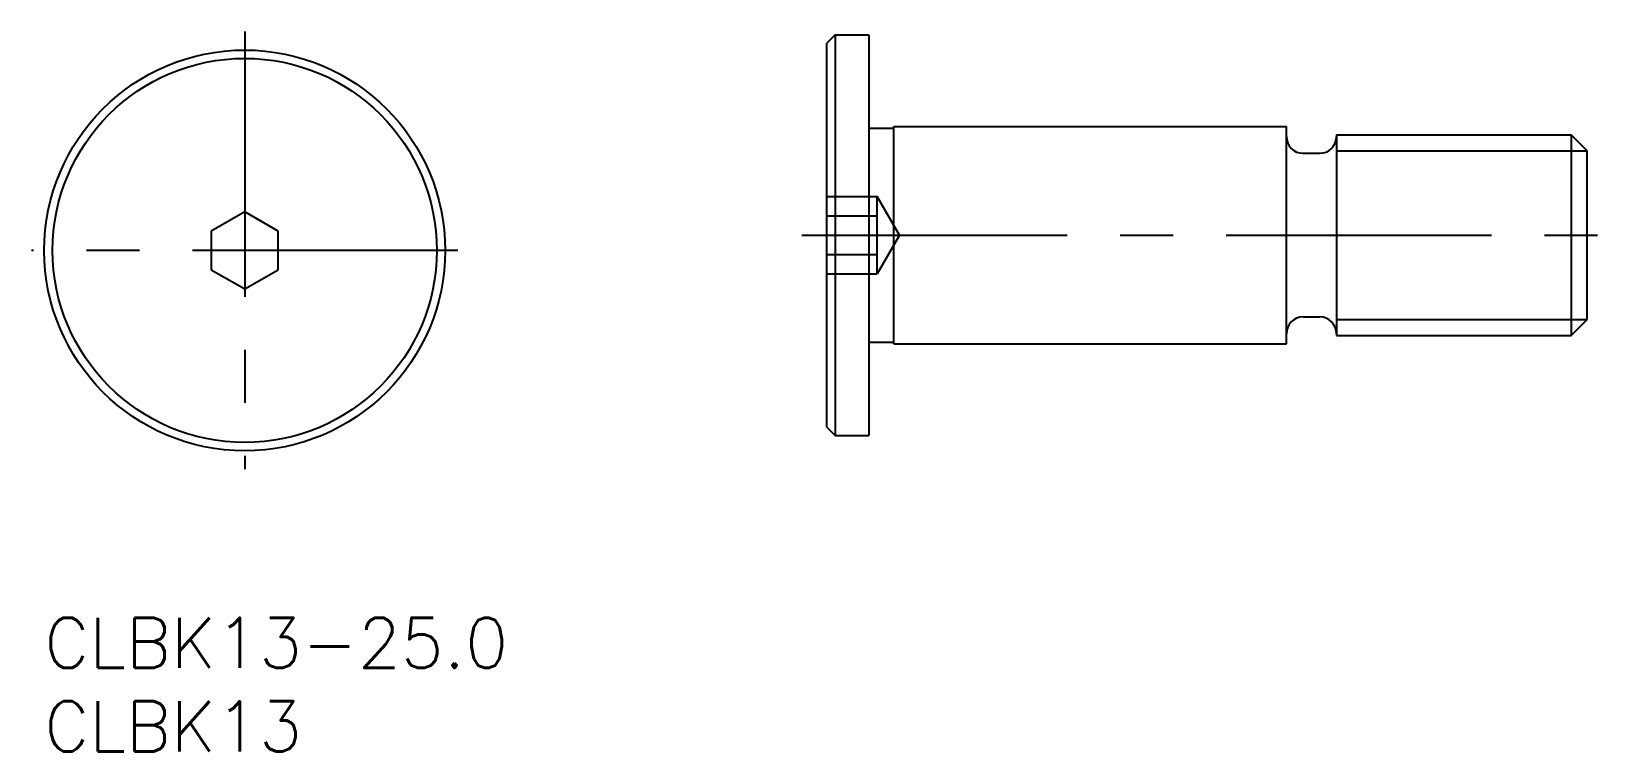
# Model space of a CAD drawing. Extents: x -0.8 to 93.9, y -8 to 35.1.
import ezdxf

# ---------------------------------------------------------------- set-up
doc = ezdxf.new("R2010")
doc.units = 0
doc.header["$LTSCALE"] = 0.5
doc.linetypes.add('CENTER', pattern=[50.8, 31.75, -6.35, 6.35, -6.35])
doc.linetypes.add('DASHED', pattern=[19.05, 12.7, -6.35])
for name, color, linetype in [('MSM_CENTER', 1, 'CENTER'), ('MSM_CONTINUOUS', 7, 'CONTINUOUS'), ('MSM_DASHED', 4, 'DASHED'), ('MSM_NARROW', 5, 'CONTINUOUS'), ('MSM_PART_NUMBER', 7, 'CONTINUOUS')]:
    doc.layers.add(name, color=color, linetype=linetype)
doc.styles.get("Standard").update_dxf_attribs({"font": 'txt.shx', "height": 3, "bigfont": 'bigfont.shx'})

# ---------------------------------------------------------------- blocks, each defined once
blk = doc.blocks.new('*U8')
at = {"layer": 'MSM_PART_NUMBER'}
blk.add_text('CLBK13-25.0', height=3, dxfattribs=at).set_placement((0, -3))
blk = doc.blocks.new('*U9')
at = {"layer": 'MSM_PART_NUMBER'}
blk.add_text('CLBK13', height=3, dxfattribs=at).set_placement((0, -8))

msp = doc.modelspace()

# ---------------------------------------------------------------- linework, layer by layer
at = {"layer": 'MSM_CENTER'}
for p, q in [((12, 35.103), (12, 8.897)), ((45.355, 22.914), (93.931, 22.914)), ((24.756, 22), (-0.756, 22))]:
    msp.add_line(p, q, dxfattribs=at)
at = {"layer": 'MSM_CONTINUOUS'}
for p, q in [((47.355, 34.914), (46.855, 34.414)), ((46.855, 11.414), (46.855, 34.414)), ((47.355, 34.914), (47.355, 10.914)), ((47.355, 34.914), (49.355, 34.914)), ((49.355, 34.914), (49.355, 10.914)), ((50.855, 29.414), (74.355, 29.414)), ((50.855, 16.414), (50.855, 29.414)), ((74.355, 16.414), (74.355, 29.414)), ((49.355, 29.314), (50.855, 29.314)), ((77.355, 28.914), (77.355, 16.914)), ((77.355, 28.914), (91.408, 28.914)), ((92.355, 27.967), (91.408, 28.914)), ((91.408, 28.914), (91.408, 16.914)), ((75.355, 27.814), (76.355, 27.814)), ((92.355, 17.861), (92.355, 27.967)), ((12, 24.309), (10, 23.155)), ((14, 23.155), (12, 24.309)), ((10, 23.155), (10, 20.845)), ((14, 20.845), (14, 23.155)), ((10, 20.845), (12, 19.691)), ((12, 19.691), (14, 20.845)), ((75.355, 18.014), (76.355, 18.014)), ((91.408, 16.914), (92.355, 17.861)), ((49.355, 16.514), (50.855, 16.514)), ((50.855, 16.414), (74.355, 16.414)), ((77.355, 16.914), (91.408, 16.914)), ((46.855, 11.414), (47.355, 10.914)), ((47.355, 10.914), (49.355, 10.914))]:
    msp.add_line(p, q, dxfattribs=at)
for radius in [12, 11.5]:
    msp.add_circle((12, 22), radius, dxfattribs=at)
for centre, start, end in [((75.355, 28.814), 180, 270), ((76.355, 28.814), 270, 0), ((75.355, 17.014), 90, 180), ((76.355, 17.014), 0, 90)]:
    msp.add_arc(centre, 1, start, end, dxfattribs=at)
at = {"layer": 'MSM_DASHED'}
for p, q in [((46.855, 25.223), (49.855, 25.223)), ((51.189, 22.914), (49.855, 25.223)), ((49.855, 20.605), (49.855, 25.223)), ((46.855, 24.069), (49.855, 24.069)), ((51.189, 22.914), (49.855, 20.605)), ((46.855, 21.759), (49.855, 21.759)), ((46.855, 20.605), (49.855, 20.605))]:
    msp.add_line(p, q, dxfattribs=at)
at = {"layer": 'MSM_NARROW'}
for p, q in [((77.355, 27.967), (92.355, 27.967)), ((77.355, 17.861), (92.355, 17.861))]:
    msp.add_line(p, q, dxfattribs=at)

# ---------------------------------------------------------------- block references
at = {"layer": 'MSM_CONTINUOUS'}
for name in ['*U8', '*U9']:
    msp.add_blockref(name, (0, 0), dxfattribs=at)

doc.saveas('drawing.dxf')
